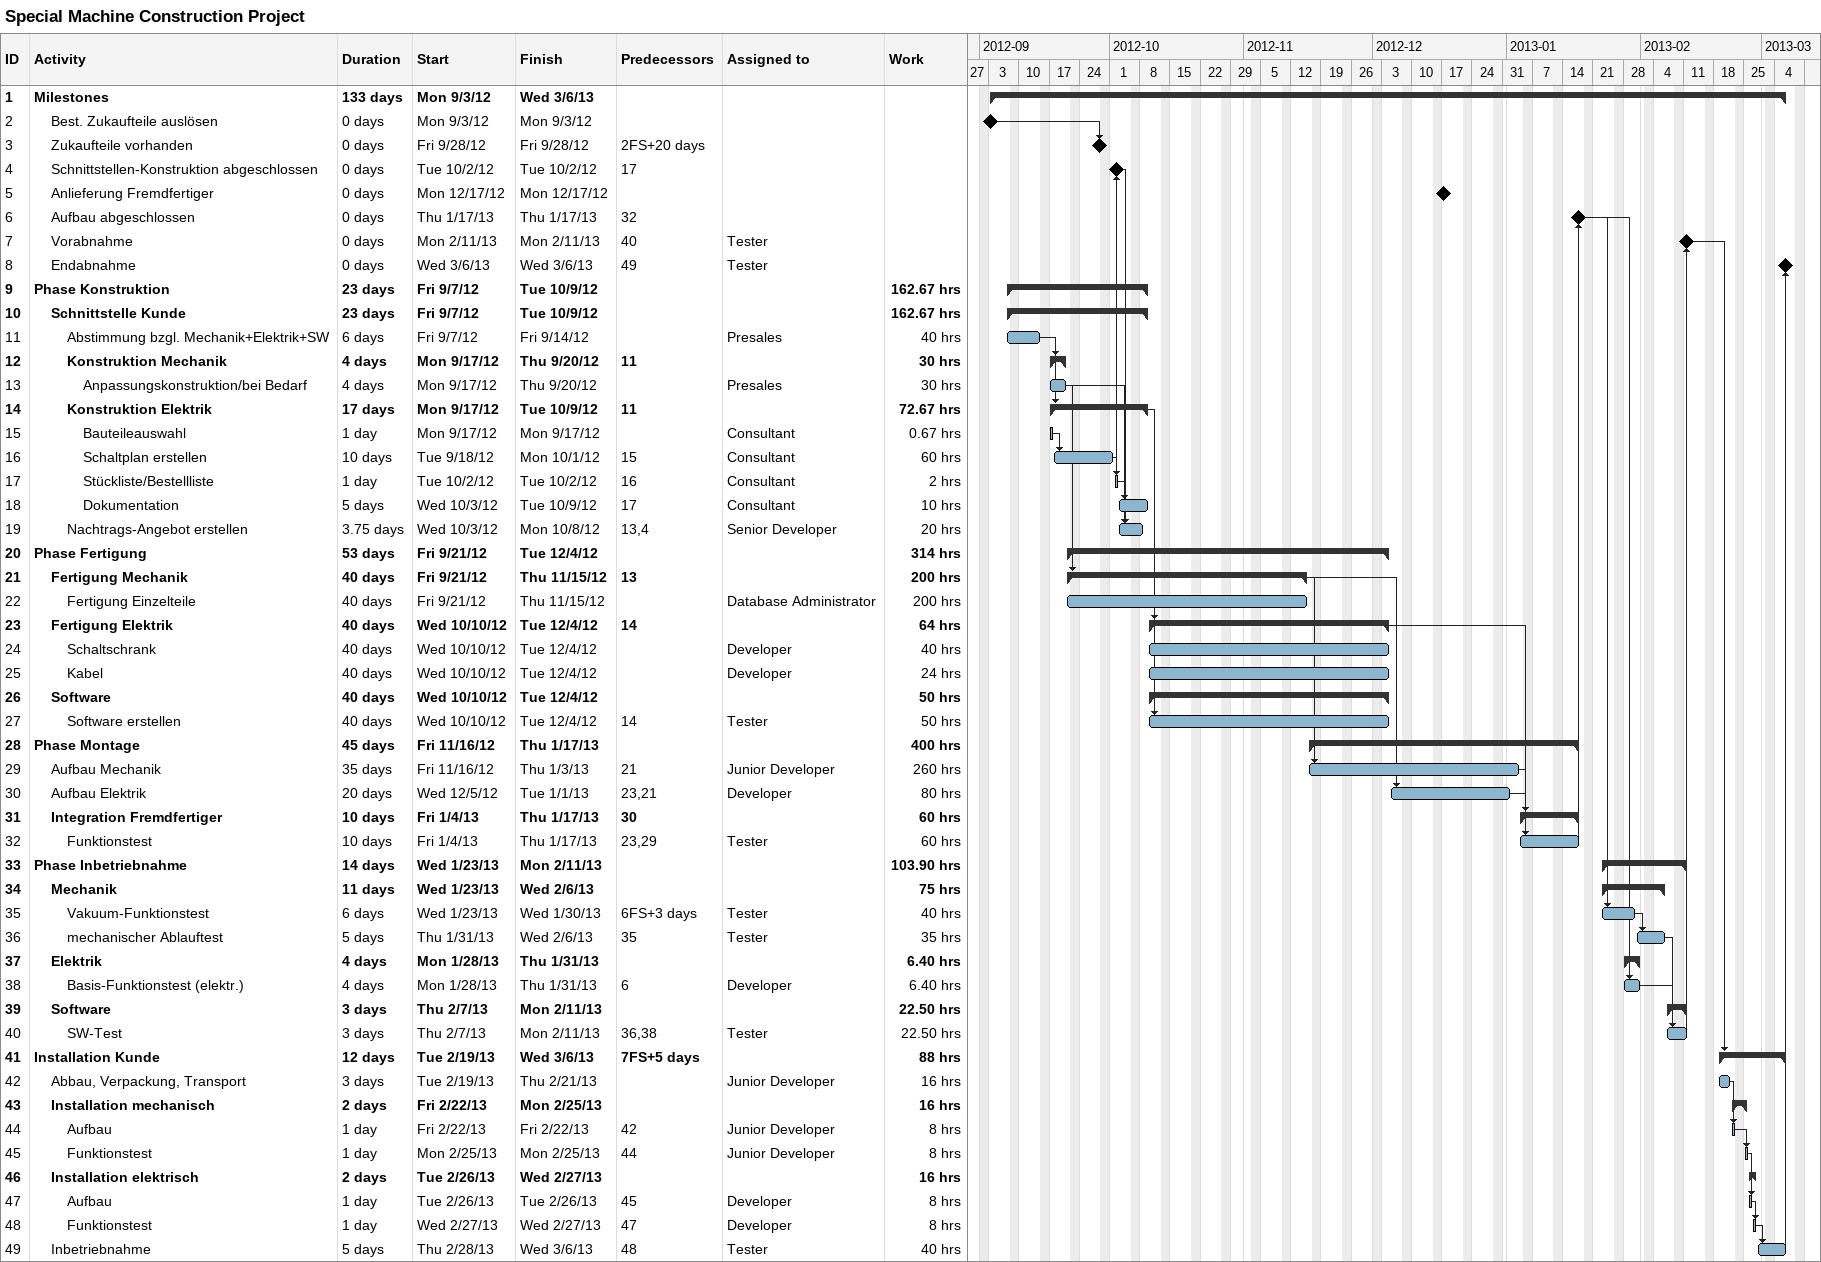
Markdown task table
Special Machine Construction Project

| ID | Level | Task | Duration | Start | Finish | Predecessors | Resources | Work (h) |
|---|---|---|---|---|---|---|---|---|
| 1 | 1 | **Milestones** | 133d | 2012-09-03 | 2013-03-06 |  |  |  |
| 2 | 2 | Best. Zukaufteile auslösen | 0d | 2012-09-03 | 2012-09-03 |  |  |  |
| 3 | 2 | Zukaufteile vorhanden | 0d | 2012-09-28 | 2012-09-28 | 2FS+20d |  |  |
| 4 | 2 | Schnittstellen-Konstruktion abgeschlossen | 0d | 2012-10-02 | 2012-10-02 | 17 |  |  |
| 5 | 2 | Anlieferung Fremdfertiger | 0d | 2012-12-17 | 2012-12-17 |  |  |  |
| 6 | 2 | Aufbau abgeschlossen | 0d | 2013-01-17 | 2013-01-17 | 32 |  |  |
| 7 | 2 | Vorabnahme | 0d | 2013-02-11 | 2013-02-11 | 40 | Tester |  |
| 8 | 2 | Endabnahme | 0d | 2013-03-06 | 2013-03-06 | 49 | Tester |  |
| 9 | 1 | **Phase Konstruktion** | 23d | 2012-09-07 | 2012-10-09 |  |  | 162.67 |
| 10 | 2 | **Schnittstelle Kunde** | 23d | 2012-09-07 | 2012-10-09 |  |  | 162.67 |
| 11 | 3 | Abstimmung bzgl. Mechanik+Elektrik+SW | 6d | 2012-09-07 | 2012-09-14 |  | Presales | 40 |
| 12 | 3 | **Konstruktion Mechanik** | 4d | 2012-09-17 | 2012-09-20 | 11 |  | 30 |
| 13 | 4 | Anpassungskonstruktion/bei Bedarf | 4d | 2012-09-17 | 2012-09-20 |  | Presales | 30 |
| 14 | 3 | **Konstruktion Elektrik** | 17d | 2012-09-17 | 2012-10-09 | 11 |  | 72.67 |
| 15 | 4 | Bauteileauswahl | 1d | 2012-09-17 | 2012-09-17 |  | Consultant | 0.67 |
| 16 | 4 | Schaltplan erstellen | 10d | 2012-09-18 | 2012-10-01 | 15 | Consultant | 60 |
| 17 | 4 | Stückliste/Bestellliste | 1d | 2012-10-02 | 2012-10-02 | 16 | Consultant | 2 |
| 18 | 4 | Dokumentation | 5d | 2012-10-03 | 2012-10-09 | 17 | Consultant | 10 |
| 19 | 3 | Nachtrags-Angebot erstellen | 3.75d | 2012-10-03 | 2012-10-08 | 13, 4 | Senior Developer | 20 |
| 20 | 1 | **Phase Fertigung** | 53d | 2012-09-21 | 2012-12-04 |  |  | 314 |
| 21 | 2 | **Fertigung Mechanik** | 40d | 2012-09-21 | 2012-11-15 | 13 |  | 200 |
| 22 | 3 | Fertigung Einzelteile | 40d | 2012-09-21 | 2012-11-15 |  | Database Administrator | 200 |
| 23 | 2 | **Fertigung Elektrik** | 40d | 2012-10-10 | 2012-12-04 | 14 |  | 64 |
| 24 | 3 | Schaltschrank | 40d | 2012-10-10 | 2012-12-04 |  | Developer | 40 |
| 25 | 3 | Kabel | 40d | 2012-10-10 | 2012-12-04 |  | Developer | 24 |
| 26 | 2 | **Software** | 40d | 2012-10-10 | 2012-12-04 |  |  | 50 |
| 27 | 3 | Software erstellen | 40d | 2012-10-10 | 2012-12-04 | 14 | Tester | 50 |
| 28 | 1 | **Phase Montage** | 45d | 2012-11-16 | 2013-01-17 |  |  | 400 |
| 29 | 2 | Aufbau Mechanik | 35d | 2012-11-16 | 2013-01-03 | 21 | Junior Developer | 260 |
| 30 | 2 | Aufbau Elektrik | 20d | 2012-12-05 | 2013-01-01 | 23, 21 | Developer | 80 |
| 31 | 2 | **Integration Fremdfertiger** | 10d | 2013-01-04 | 2013-01-17 | 30 |  | 60 |
| 32 | 3 | Funktionstest | 10d | 2013-01-04 | 2013-01-17 | 23, 29 | Tester | 60 |
| 33 | 1 | **Phase Inbetriebnahme** | 14d | 2013-01-23 | 2013-02-11 |  |  | 103.90 |
| 34 | 2 | **Mechanik** | 11d | 2013-01-23 | 2013-02-06 |  |  | 75 |
| 35 | 3 | Vakuum-Funktionstest | 6d | 2013-01-23 | 2013-01-30 | 6FS+3d | Tester | 40 |
| 36 | 3 | mechanischer Ablauftest | 5d | 2013-01-31 | 2013-02-06 | 35 | Tester | 35 |
| 37 | 2 | **Elektrik** | 4d | 2013-01-28 | 2013-01-31 |  |  | 6.40 |
| 38 | 3 | Basis-Funktionstest (elektr.) | 4d | 2013-01-28 | 2013-01-31 | 6 | Developer | 6.40 |
| 39 | 2 | **Software** | 3d | 2013-02-07 | 2013-02-11 |  |  | 22.50 |
| 40 | 3 | SW-Test | 3d | 2013-02-07 | 2013-02-11 | 36, 38 | Tester | 22.50 |
| 41 | 1 | **Installation Kunde** | 12d | 2013-02-19 | 2013-03-06 | 7FS+5d |  | 88 |
| 42 | 2 | Abbau, Verpackung, Transport | 3d | 2013-02-19 | 2013-02-21 |  | Junior Developer | 16 |
| 43 | 2 | **Installation mechanisch** | 2d | 2013-02-22 | 2013-02-25 |  |  | 16 |
| 44 | 3 | Aufbau | 1d | 2013-02-22 | 2013-02-22 | 42 | Junior Developer | 8 |
| 45 | 3 | Funktionstest | 1d | 2013-02-25 | 2013-02-25 | 44 | Junior Developer | 8 |
| 46 | 2 | **Installation elektrisch** | 2d | 2013-02-26 | 2013-02-27 |  |  | 16 |
| 47 | 3 | Aufbau | 1d | 2013-02-26 | 2013-02-26 | 45 | Developer | 8 |
| 48 | 3 | Funktionstest | 1d | 2013-02-27 | 2013-02-27 | 47 | Developer | 8 |
| 49 | 2 | Inbetriebnahme | 5d | 2013-02-28 | 2013-03-06 | 48 | Tester | 40 |
